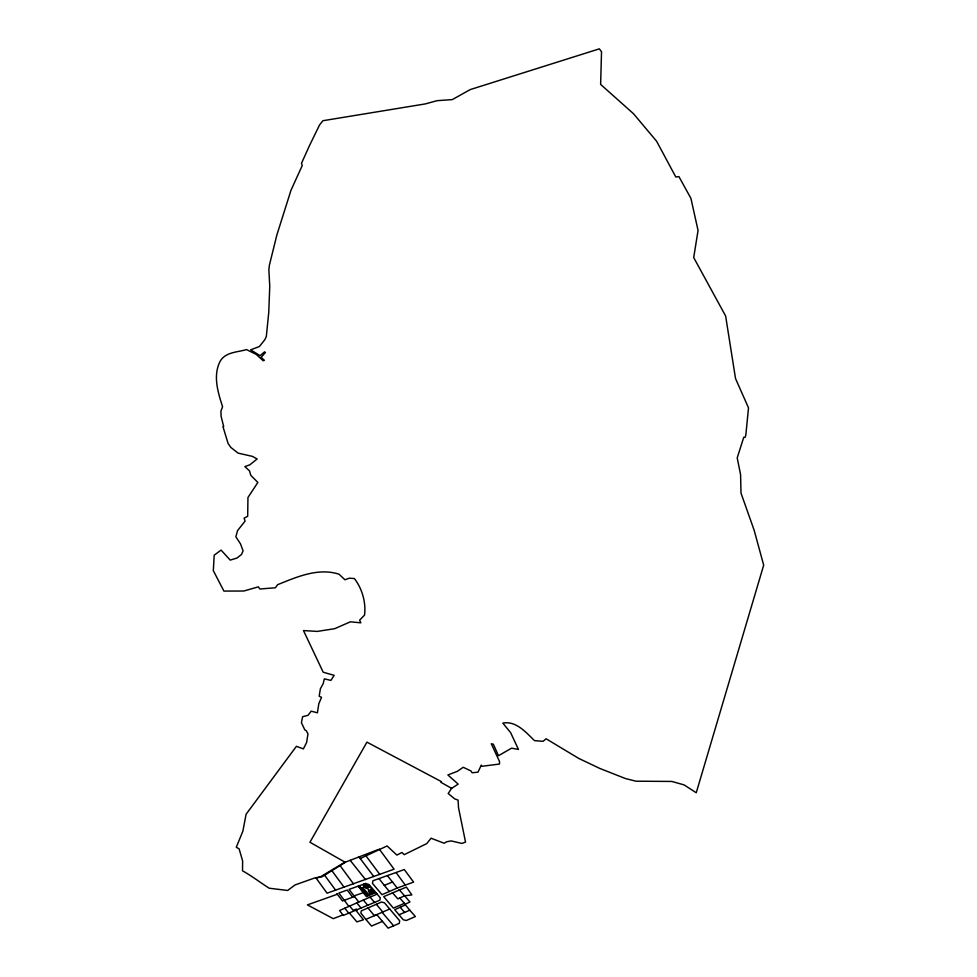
<?xml version="1.0" encoding="UTF-8"?>
<svg xmlns="http://www.w3.org/2000/svg" width="977" height="977" viewBox="0 0 977 977"><rect width="100%" height="100%" fill="white"/><g stroke="black" fill="none" stroke-linecap="round" stroke-linejoin="round"><path stroke-width="1.47" d="M344.954 862.141L320.309 876.906L314.765 877.944L295.03 884.942L287.653 890.474L269.176 888.215C260.09 882.451 251.919 876.003 242.528 870.825L242.626 860.993L239.133 848.891L236.287 847.23L242.87 831.158L246.094 814.256L296.41 746.306L303.395 748.895L306.595 742.508L307.987 733.874L306.18 730.601L304.812 729.88L301.429 722.724L302.626 716.703L308.048 715.311L311.199 711.158L317.403 712.819L318.807 703.733L321.531 697.334L319.186 696.235L320.395 688.748L323.24 683.534L324.327 678.844L330.885 680.407L334.158 675.339L323.204 672.237L303.481 630.58L317.256 631.411L334.659 628.699L350.364 621.824L360.831 622.825L359.621 620.163L364.543 615.107C366.119 602.357 362.174 588.667 354.382 578.543L349.375 578.189L344.905 579.764L339.068 574.22C318.16 567.454 296.849 576.967 277.663 584.661L275.355 587.788L259.845 588.997L258.343 586.847L243.81 591.012L223.916 591.085L213.316 570.641L214.195 555.205L221.071 550.088L230.218 560.114L236.984 558.038L241.539 554.472L243.09 550.869L240.513 543.92L235.848 536.788L237.594 530.56L245.068 521.12L244.14 518.14L247.682 516.296L247.95 497.513L257.855 482.455L250.771 475.274L249.489 470.841L244.848 466.627L249.831 464.832L257.171 458.958L252.384 456.369L238.083 453.12L230.804 447.405L228.068 443.411L222.964 426.644L223.684 426.558L221.095 416.3L220.924 411.097L222.585 406.725C217.883 392.143 212.693 375.498 220.289 361.002C225.846 351.854 237.423 352.343 246.509 349.583L256.267 354.431L263.204 360.757L264.376 360.318L261.128 357.313L265.414 352.563L264.584 351.818L260.09 355.689L250.662 349.827L259.394 346.53L264.828 339.74L266.33 336.406L268.748 312.469L269.75 286.31L268.87 269.628L269.444 264.975L276.87 234.956L290.987 190.283L302.247 165.528L301.49 163.306L309.636 145.292L319.54 124.983L322.911 120.721L425.313 103.916L437.061 100.68L452.339 99.593L470.193 89.603L599.328 48.85L601.527 51.72L600.635 84.413L633.487 113.711L656.605 141.225L675.791 176.971L678.93 176.617L690.91 198.343L698.054 230.413L693.707 257.562L725.63 316.011L735.534 378.575L748.516 407.897L745.817 435.168L745.036 437.464L743.766 437.244L737.208 457.908L740.578 474.602L740.993 493.067L754.171 530.303L763.684 565.158L696.247 792.75L684.047 784.885L671.822 781.441L635.978 781.197L625.5 778.559L599.768 768.423L578.64 758.36L546.082 738.771L543.041 741.348L534.456 740.615C526.017 732.371 515.929 720.525 502.825 723.114L510.617 732.616L518.457 749.432L511.582 748.174L498.465 755.734L493.361 744.193L491.284 743.766L499.565 761.645L499.455 764.063L481.93 766.286L481.307 765.113L477.985 772.172L472.111 772.758L470.999 771L463.22 767.275L457.444 771.293L447.881 774.969L458.201 784.128L451.63 788.329L448.199 793.532L454.818 798.93L458.079 800.114L458.543 807.857L465.528 842.076L461.938 843.444L451.154 840.916L446.404 841.832L444.23 843.285L431.077 838.217L426.754 843.603L404.234 854.655L401.926 852.506L396.894 855.083L387.1 845.948L360.244 858.551M392.388 892.673L397.859 898.889L404.551 895.799L411.854 894.908L406.408 887.092L383.68 896.642L393.377 908.109L404.417 903.346M364.042 885.944L366.729 884.759M365.105 887.214L367.792 886.017M358.754 902.04L339.544 910.552L343.293 915.425L379.894 900.183L380.273 897.79L369.013 884.539L365.667 883.489L349.058 889.4L358.754 902.04L377.134 894.102M368.011 907.951L381.506 902.027L384.498 902.858L399.654 920.737L399.312 923.338L388.162 928.15L376.78 914.619L365.825 919.369L360.892 913.055L361.246 910.918L368.011 907.951L374.325 915.681L382.776 912.005L376.316 904.262M361.234 889.62L362.308 889.155M369.599 886.566L368.048 887.25L366.827 885.785M369.843 886.847L366.167 888.484L362.98 884.686L365.667 883.489L368.854 887.287M363.786 892.66L364.861 892.184M371.956 889.388L368.292 891.012L370.405 893.54L373.092 892.355L370.979 889.827M369.343 892.27L372.994 890.621M375.815 892.551L366.509 896.654L358.266 886.127M397.248 888.02L382.019 894.688L372.469 883.391L372.958 880.741L404.295 869.554L413.589 882.109L397.248 888.02L387.405 875.661M389.713 909.001L382.092 912.31L393.621 925.793M382.471 921.372L371.541 926.062L365.825 919.369M399.019 914.777L409.803 910.198L415.372 916.524L406.334 920.505L403.245 919.772L394.708 909.685L405.431 904.91L409.803 910.198M379.015 878.604L384.291 885.37L392.656 881.926M377.549 849.819L345.882 861.97L322.312 876.638L316.072 878.054L327.075 893.186L394.085 869.188L379.21 849.013M342.89 914.924L333.242 918.661L307.425 904.897L337.334 894.248L336.931 893.723L342.487 900.965L354.529 896.532M354.053 895.909L363.371 892.636M451.63 788.329L440.871 782.321L441.445 781.649L366.937 742.154L309.941 842.235L345.296 862.337M357.179 910.014L356.41 909.147L353.112 910.198L349.681 906.058M399.129 889.607L409.974 901.966L405.186 904.238L399.764 898.01M400.179 907.254L404.6 912.408M370.063 897.155L374.606 902.467M367.401 895.213L359.756 886.115L358.693 886.591L366.326 895.689L374.215 892.074L368.366 885.101L360.989 888.374L366.827 895.335M349.461 913.055L356.861 921.861L363.432 919.784L356.055 910.503M371.443 891.305L372.664 892.758M367.144 888.044L369.269 890.572M362.772 887.58L368.622 894.541M363.346 900.049L367.816 905.41M356.776 902.907L361.234 908.256M384.291 885.37L389.334 891.488M350.157 860.31L365.483 879.544M344.82 908.207L348.826 913.3M352.648 897.216L347.226 890.059L338.836 893.051L348.887 906.412M358.974 856.866L373.812 876.589M365.923 855.779L379.833 874.452M331.887 870.678L344.038 887.165M340.057 865.598L353.454 883.819M324.596 875.221L335.599 890.157M396.112 872.583L405.235 885.089"/></g></svg>
